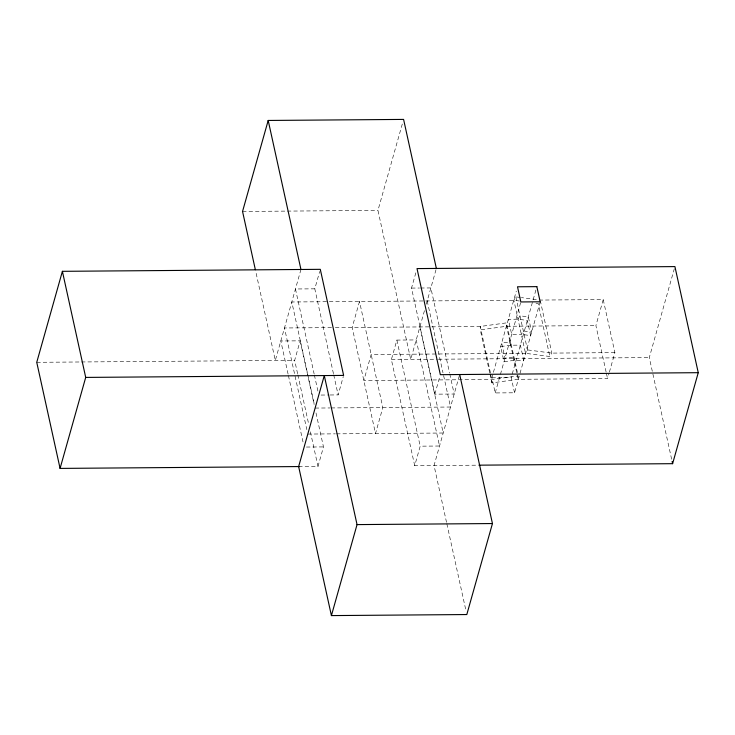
<?xml version="1.0" encoding="UTF-8"?>
<svg xmlns="http://www.w3.org/2000/svg" width="735" height="735" viewBox="0 0 735 735"><rect width="100%" height="100%" fill="white"/><g stroke="black" fill="none" stroke-linecap="round" stroke-linejoin="round"><path stroke-width="0.55" stroke-dasharray="3.67 2.76" d="M300.955 269.479L275.313 360.472L255.605 270.838M297.611 373.729L294.661 360.325L300.156 340.829L280.807 340.976L288.175 374.483M333.46 373.702L314.8 288.827L319.688 271.5M424.453 310.685L410.718 359.433L377.955 210.403L402.357 123.792M298.64 466.56L317.989 466.413L323.483 446.917L315.866 412.298M330.162 394.98L338.128 394.915L343.318 376.504M414.705 465.668L391.378 359.58L396.872 340.084L416.212 339.928L439.539 446.016L420.2 446.173L414.705 465.668L477.75 465.181M449.774 373.922L454.193 394.024L434.844 394.171L411.517 288.083L416.102 271.84M426.282 304.189L436.36 268.44M434.844 394.171L440.035 375.76M459.375 375.603L434.045 465.521L446.604 522.668M540.188 301.791L514.546 392.784L495.206 392.94L491.871 377.781L516.292 291.124M495.206 392.94L520.839 301.947M514.546 392.784L511.211 377.634L536.541 287.734M606.109 371.993L595.901 325.577L603.224 299.577L540.161 300.064L521.363 297.583M490.006 374.06L491.945 382.898L518.193 379.306L607.56 378.617L609.085 373.205M609.398 372.121L614.892 352.616L603.224 299.577M671.625 459.21L649.29 357.587L674.307 268.789M520.251 297.445L515.832 296.857L513.857 300.266L525.525 353.315L549.853 356.512L551.829 353.103L540.409 301.166M518.028 319.21L519.994 315.802L528.327 316.904L531.662 332.055L523.329 330.961L521.354 334.37L511.689 334.443L508.354 319.284L518.028 319.21L527.326 320.432L530.661 335.592L521.354 334.37M515.832 296.857L527.491 349.906L525.525 353.315L371.166 354.5L363.834 380.5L491.899 379.508L518.147 375.916L518.193 379.306L516.971 373.738M517.412 372.599L506.479 322.876L480.231 326.469L332.67 327.608M489.758 372.957L480.286 329.859L506.534 326.267L595.901 325.577M510.696 345.211L500.664 346.58L503.989 361.739L514.031 360.361L523.706 360.288L520.371 345.138L510.696 345.211L510.65 341.821L501.656 343.043L504.991 358.202L513.976 356.971L514.031 360.361M242.55 211.45L286.154 211.11M287.302 211.101L377.955 210.403M314.8 288.827L295.461 288.984L314.121 373.849M411.517 288.083L419.483 288.028M420.622 288.019L430.866 287.936L449.526 372.801M331.522 327.617L284.473 327.975L306.817 429.598M614.892 352.616L551.829 353.103L527.491 349.906M36.75 362.318L80.308 361.978M81.456 361.969L294.661 360.325M391.378 359.58L437.224 359.222M438.372 359.222L649.29 357.587M491.871 377.781L511.211 377.634M321.066 395.053L329.023 394.989M315.122 408.063L330.043 407.953M331.191 407.943L450.527 407.025L443.242 373.867M307.8 434.063L335.335 433.852M336.483 433.843L443.205 433.016L419.878 326.937M306.412 447.045L323.483 446.917M519.388 300.992L513.857 300.266L291.795 301.984L307.515 373.444M535.98 303.178L538.195 303.463L549.853 356.512M606.347 373.095L607.56 378.617M516.742 372.682L506.534 326.267L506.479 322.876M490.438 372.884L480.231 326.469L480.286 329.859M490.677 373.986L491.945 382.898M427.2 300.937L442.994 372.764M446.852 523.779L465.825 610.059M396.872 340.084L420.2 446.173M333.708 374.813L338.128 394.915M314.369 374.969L318.053 391.718M307.754 374.565L314.387 404.719M300.156 340.829L314.148 404.48M297.85 374.841L308.654 423.976M310.372 431.794L317.989 466.413M288.423 375.594L303.151 442.599M359.498 301.46L352.175 327.452L375.502 433.54L382.825 407.548L359.498 301.46"/><path stroke-width="1.1" d="M60.077 468.406L85.71 377.413L343.622 375.42L320.295 269.332L62.392 271.325L36.75 362.318L60.077 468.406L299.641 466.55M436.36 268.44L403.588 119.41L268.192 120.457L242.55 211.45L255.357 269.717M331.411 615.59L357.045 524.597L324.282 375.567L298.64 466.56L331.411 615.59L466.808 614.543L492.45 523.55L459.687 374.528M478.889 465.172L672.608 463.675L698.25 372.682L674.923 266.594L417.011 268.587L440.338 374.675L698.25 372.682M357.045 524.597L492.45 523.55M672.121 461.442L672.608 463.675M268.192 120.457L300.955 269.479M62.392 271.325L85.71 377.413M536.853 286.641L517.513 286.788L520.839 301.947L540.188 301.791L536.853 286.641"/></g></svg>
